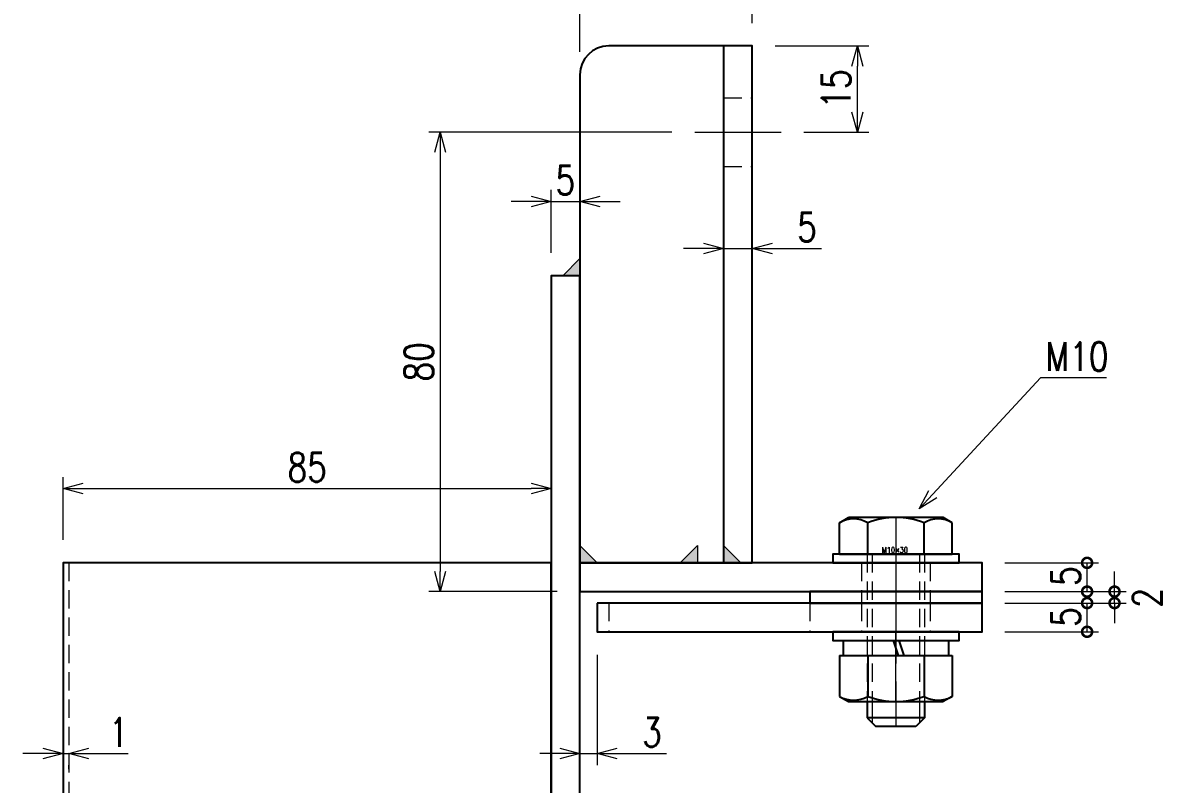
# Model space of a CAD drawing. Header units: millimetres. Extents: x 0 to 3072, y 0 to 1489.
# Drawn here: x 1438.9 to 1638, y 163.3 to 295.9 of the extents above; entities that cross this region are included whole.
import ezdxf

# ---------------------------------------------------------------- set-up
doc = ezdxf.new("R2010")
doc.units = ezdxf.units.MM
doc.linetypes.add('CENTER2', pattern=[28.574999999999996, 19.05, -3.174999999999999, 3.174999999999999, -3.174999999999999])
doc.linetypes.add('HIDDEN2', pattern=[4.7624999999999975, 3.174999999999999, -1.587499999999999])
for name, color, linetype, lineweight in [('01_外形線', 7, 'Continuous', 25), ('02_細線', 5, 'Continuous', 13), ('03_かくれ線', 6, 'HIDDEN2', 13), ('04_中心線', 1, 'CENTER2', 9), ('07_寸法線', 3, 'Continuous', 9), ('08_ハッチング', 5, 'Continuous', 13)]:
    doc.layers.add(name, color=color, linetype=linetype, lineweight=lineweight)
doc.styles.add('寸法用', font='simplex.shx', dxfattribs={"width": 0.8, "bigfont": '@extfont2.shx'})
doc.dimstyles.new('機械製図用', dxfattribs={"dimtxt": 3.5, "dimasz": 3.5, "dimexe": 2, "dimexo": 0, "dimgap": 1.199999999999999, "dimtad": 1, "dimdsep": 46, "dimtxsty": '寸法用', "dimblk": 'OPEN30', "dimcen": 0, "dimclrd": 256, "dimclre": 256, "dimclrt": 7, "dimazin": 2, "dimtm": 1e-09, "dimtfac": 0.75, "dimtmove": 0, "dimatfit": 3, "dimldrblk": 'OPEN30', "dimfxl": 1, "dimlwd": -1, "dimlwe": -1, "dimarcsym": 0})
doc.dimstyles.new('機械製図用$3', dxfattribs={"dimtxt": 3.5, "dimasz": 3.5, "dimexe": 2, "dimexo": 0, "dimgap": 1.199999999999999, "dimtad": 1, "dimtih": 1, "dimtoh": 1, "dimdsep": 46, "dimtxsty": '寸法用', "dimblk": 'OPEN30', "dimcen": 0, "dimsd1": 1, "dimclrd": 256, "dimclre": 256, "dimclrt": 7, "dimazin": 2, "dimtm": 1e-09, "dimtfac": 0.75, "dimtofl": 0, "dimtmove": 0, "dimatfit": 3, "dimldrblk": 'OPEN30', "dimfxl": 1, "dimlwd": -1, "dimlwe": -1, "dimarcsym": 0})

# ---------------------------------------------------------------- blocks, each defined once
blk = doc.blocks.new('_Open30')
at = {"color": 0, "linetype": 'ByBlock', "lineweight": -2}
for p, q in [((-1, 0.26794919), (0, 0)), ((0, 0), (-1, -0.26794919)), ((0, 0), (-1, 0))]:
    blk.add_line(p, q, dxfattribs=at)
blk = doc.blocks.new('*D60')
at = {"layer": '07_寸法線', "transparency": 16777216}
for p, q in [((1535.942777143259, 290.8598334667945), (1535.942777143259, 301.7937798096664)), ((1565.942777143259, 295.8598334667944), (1565.942777143259, 301.7937798096664)), ((1539.442777143259, 299.7937798096664), (1562.442777143259, 299.7937798096664))]:
    blk.add_line(p, q, dxfattribs=at)
at = {"layer": 'Defpoints', "color": 0, "transparency": 16777216}
for p in [(1565.942777143259, 299.7937798096664), (1565.942777143259, 291.8598334667944), (1535.942777143259, 286.8598334667945)]:
    blk.add_point(p, dxfattribs=at)
at = {"layer": '07_寸法線', "transparency": 16777216, "xscale": 3.5, "yscale": 3.5, "zscale": 3.5, "rotation": 180}
blk.add_blockref('_Open30', (1535.942777143259, 299.7937798096664), dxfattribs=at)
at = {"layer": '07_寸法線', "transparency": 16777216, "xscale": 3.5, "yscale": 3.5, "zscale": 3.5}
blk.add_blockref('_Open30', (1565.942777143259, 299.7937798096664), dxfattribs=at)
at = {"layer": '07_寸法線', "color": 7, "transparency": 16777216, "insert": (1550.942777143259, 303.4937798096664), "char_height": 5, "attachment_point": 5, "style": '寸法用'}
blk.add_mtext('30', dxfattribs=at)
blk = doc.blocks.new('*D61')
at = {"layer": '07_寸法線', "transparency": 16777216}
for p, q in [((1530.942777143259, 255.8598334667945), (1530.942777143259, 266.7937798096664)), ((1535.942777143259, 260.8598334667943), (1535.942777143259, 266.7937798096664)), ((1527.442777143259, 264.7937798096664), (1523.942777143259, 264.7937798096664)), ((1530.942777143259, 264.7937798096664), (1535.942777143259, 264.7937798096664)), ((1539.442777143259, 264.7937798096664), (1542.942777143259, 264.7937798096664))]:
    blk.add_line(p, q, dxfattribs=at)
at = {"layer": 'Defpoints', "color": 0, "transparency": 16777216}
for p in [(1535.942777143259, 264.7937798096664), (1535.942777143259, 256.8598334667943), (1530.942777143259, 251.8598334667945)]:
    blk.add_point(p, dxfattribs=at)
at = {"layer": '07_寸法線', "transparency": 16777216, "xscale": 3.5, "yscale": 3.5, "zscale": 3.5}
blk.add_blockref('_Open30', (1530.942777143259, 264.7937798096664), dxfattribs=at)
at = {"layer": '07_寸法線', "transparency": 16777216, "xscale": 3.5, "yscale": 3.5, "zscale": 3.5, "rotation": 180}
blk.add_blockref('_Open30', (1535.942777143259, 264.7937798096664), dxfattribs=at)
at = {"layer": '07_寸法線', "color": 7, "transparency": 16777216, "insert": (1533.407052598918, 268.4937798096664), "char_height": 5, "attachment_point": 5, "style": '寸法用'}
blk.add_mtext('5', dxfattribs=at)
blk = doc.blocks.new('*D62')
at = {"layer": '07_寸法線', "transparency": 16777216}
for p, q in [((1445.942777143259, 205.8598334667945), (1445.942777143259, 216.7937798096664)), ((1530.942777143259, 205.8598334667943), (1530.942777143259, 216.7937798096664)), ((1449.442777143259, 214.7937798096664), (1527.442777143259, 214.7937798096664))]:
    blk.add_line(p, q, dxfattribs=at)
at = {"layer": 'Defpoints', "color": 0, "transparency": 16777216}
for p in [(1530.942777143259, 214.7937798096664), (1445.942777143259, 201.8598334667945), (1530.942777143259, 201.8598334667943)]:
    blk.add_point(p, dxfattribs=at)
at = {"layer": '07_寸法線', "transparency": 16777216, "xscale": 3.5, "yscale": 3.5, "zscale": 3.5, "rotation": 180}
blk.add_blockref('_Open30', (1445.942777143259, 214.7937798096664), dxfattribs=at)
at = {"layer": '07_寸法線', "transparency": 16777216, "xscale": 3.5, "yscale": 3.5, "zscale": 3.5}
blk.add_blockref('_Open30', (1530.942777143259, 214.7937798096664), dxfattribs=at)
at = {"layer": '07_寸法線', "color": 7, "transparency": 16777216, "insert": (1488.442777143259, 218.4937798096664), "char_height": 5, "attachment_point": 5, "style": '寸法用'}
blk.add_mtext('85', dxfattribs=at)
blk = doc.blocks.new('*D63')
at = {"layer": '07_寸法線', "transparency": 16777216}
for p, q in [((1569.94277714326, 291.8598334667944), (1586.240193948031, 291.8598334667944)), ((1584.240193948031, 280.3598334667948), (1584.240193948031, 288.3598334667944)), ((1574.94277714326, 276.8598334667948), (1586.240193948031, 276.8598334667948))]:
    blk.add_line(p, q, dxfattribs=at)
at = {"layer": 'Defpoints', "color": 0, "transparency": 16777216}
for p in [(1565.94277714326, 291.8598334667944), (1584.240193948031, 291.8598334667944), (1570.94277714326, 276.8598334667948)]:
    blk.add_point(p, dxfattribs=at)
at = {"layer": '07_寸法線', "transparency": 16777216, "xscale": 3.5, "yscale": 3.5, "zscale": 3.5}
for p, rotation in [((1584.240193948031, 291.8598334667944), 90), ((1584.240193948031, 276.8598334667948), 270)]:
    blk.add_blockref('_Open30', p, dxfattribs=dict(at, rotation=rotation))
at = {"layer": '07_寸法線', "color": 7, "transparency": 16777216, "insert": (1580.540193948031, 284.3598334667941), "char_height": 5, "attachment_point": 5, "rotation": 90, "style": '寸法用'}
blk.add_mtext('15', dxfattribs=at)
blk = doc.blocks.new('_DotSmall')
at = {"color": 0, "linetype": 'ByBlock', "const_width": 0.5}
blk.add_lwpolyline([(-0.0625, 0, 1), (0.0625, 0, 1)], format="xyb", close=True, dxfattribs=at)
blk = doc.blocks.new('*D64')
at = {"layer": '07_寸法線', "transparency": 16777216}
for p, q in [((1609.94277714326, 201.8598334667944), (1626.240193948032, 201.8598334667944)), ((1624.240193948032, 196.8598334667944), (1624.240193948032, 201.8598334667944)), ((1609.94277714326, 196.8598334667944), (1626.240193948032, 196.8598334667944))]:
    blk.add_line(p, q, dxfattribs=at)
at = {"layer": 'Defpoints', "color": 0, "transparency": 16777216}
for p in [(1605.94277714326, 201.8598334667944), (1624.240193948032, 201.8598334667944), (1605.94277714326, 196.8598334667944)]:
    blk.add_point(p, dxfattribs=at)
at = {"layer": '07_寸法線', "transparency": 16777216, "xscale": 3.5, "yscale": 3.5, "zscale": 3.5}
for p, rotation in [((1624.240193948032, 201.8598334667944), 90), ((1624.240193948032, 196.8598334667944), 270)]:
    blk.add_blockref('_DotSmall', p, dxfattribs=dict(at, rotation=rotation))
at = {"layer": '07_寸法線', "color": 7, "transparency": 16777216, "insert": (1620.54019394803, 199.5552563039655), "char_height": 5, "attachment_point": 5, "rotation": 90, "style": '寸法用'}
blk.add_mtext('5', dxfattribs=at)
blk = doc.blocks.new('*D65')
at = {"layer": '07_寸法線', "transparency": 16777216}
for p, q in [((1609.94277714326, 194.8598334667944), (1626.240193948033, 194.8598334667944)), ((1624.240193948033, 189.8598334667943), (1624.240193948033, 194.8598334667944)), ((1609.94277714326, 189.8598334667943), (1626.240193948033, 189.8598334667943))]:
    blk.add_line(p, q, dxfattribs=at)
at = {"layer": 'Defpoints', "color": 0, "transparency": 16777216}
for p in [(1605.94277714326, 194.8598334667944), (1624.240193948033, 194.8598334667944), (1605.94277714326, 189.8598334667943)]:
    blk.add_point(p, dxfattribs=at)
at = {"layer": '07_寸法線', "transparency": 16777216, "xscale": 3.5, "yscale": 3.5, "zscale": 3.5}
for p, rotation in [((1624.240193948033, 194.8598334667944), 90), ((1624.240193948033, 189.8598334667943), 270)]:
    blk.add_blockref('_DotSmall', p, dxfattribs=dict(at, rotation=rotation))
at = {"layer": '07_寸法線', "color": 7, "transparency": 16777216, "insert": (1620.54019394803, 192.4294814358273), "char_height": 5, "attachment_point": 5, "rotation": 90, "style": '寸法用'}
blk.add_mtext('5', dxfattribs=at)
blk = doc.blocks.new('*D67')
at = {"layer": '07_寸法線', "transparency": 16777216}
for p, q in [((1629.013234061915, 196.8598334667944), (1629.013234061915, 200.3598334667944)), ((1609.94277714326, 196.8598334667944), (1631.013234061915, 196.8598334667944)), ((1629.013234061915, 194.8598334667944), (1629.013234061915, 196.8598334667944)), ((1609.94277714326, 194.8598334667944), (1631.013234061915, 194.8598334667944)), ((1629.013234061915, 194.8598334667944), (1629.013234061915, 191.3598334667944))]:
    blk.add_line(p, q, dxfattribs=at)
at = {"layer": 'Defpoints', "color": 0, "transparency": 16777216}
for p in [(1605.94277714326, 196.8598334667944), (1629.013234061915, 196.8598334667944), (1605.94277714326, 194.8598334667944)]:
    blk.add_point(p, dxfattribs=at)
at = {"layer": '07_寸法線', "transparency": 16777216, "xscale": 3.5, "yscale": 3.5, "zscale": 3.5}
for p, rotation in [((1629.013234061915, 196.8598334667944), 270), ((1629.013234061915, 194.8598334667944), 90)]:
    blk.add_blockref('_DotSmall', p, dxfattribs=dict(at, rotation=rotation))
at = {"layer": '07_寸法線', "color": 7, "transparency": 16777216, "insert": (1634.717397608528, 195.7752100210473), "char_height": 5, "attachment_point": 5, "rotation": 90, "style": '寸法用'}
blk.add_mtext('2', dxfattribs=at)
blk = doc.blocks.new('*D68')
at = {"layer": '07_寸法線', "transparency": 16777216}
for p, q in [((1538.942777143259, 185.8598334667943), (1538.942777143259, 166.652959187717)), ((1535.942777143259, 176.779909756382), (1535.942777143259, 166.652959187717)), ((1532.442777143259, 168.652959187717), (1528.942777143259, 168.652959187717)), ((1535.942777143259, 168.652959187717), (1538.942777143259, 168.652959187717)), ((1542.442777143259, 168.652959187717), (1551.009443809926, 168.652959187717))]:
    blk.add_line(p, q, dxfattribs=at)
at = {"layer": 'Defpoints', "color": 0, "transparency": 16777216}
for p in [(1538.942777143259, 189.8598334667943), (1535.942777143259, 180.779909756382), (1538.942777143259, 168.652959187717)]:
    blk.add_point(p, dxfattribs=at)
at = {"layer": '07_寸法線', "transparency": 16777216, "xscale": 3.5, "yscale": 3.5, "zscale": 3.5}
blk.add_blockref('_Open30', (1535.942777143259, 168.652959187717), dxfattribs=at)
at = {"layer": '07_寸法線', "transparency": 16777216, "xscale": 3.5, "yscale": 3.5, "zscale": 3.5, "rotation": 180}
blk.add_blockref('_Open30', (1538.942777143259, 168.652959187717), dxfattribs=at)
at = {"layer": '07_寸法線', "color": 7, "transparency": 16777216, "insert": (1548.476110476593, 172.352959187717), "char_height": 5, "attachment_point": 5, "style": '寸法用'}
blk.add_mtext('3', dxfattribs=at)
blk = doc.blocks.new('*D70')
at = {"layer": '07_寸法線', "transparency": 16777216}
for p, q in [((1445.942777143259, 176.779909756382), (1445.942777143259, 166.652959187717)), ((1442.442777143259, 168.652959187717), (1438.942777143259, 168.652959187717)), ((1445.942777143259, 168.652959187717), (1446.942777143259, 168.652959187717)), ((1450.442777143259, 168.652959187717), (1457.295158095641, 168.652959187717)), ((1446.942777143259, 165.9652508524578), (1446.942777143259, 166.652959187717))]:
    blk.add_line(p, q, dxfattribs=at)
at = {"layer": 'Defpoints', "color": 0, "transparency": 16777216}
for p in [(1445.942777143259, 180.779909756382), (1446.942777143259, 169.9652508524578), (1446.942777143259, 168.652959187717)]:
    blk.add_point(p, dxfattribs=at)
at = {"layer": '07_寸法線', "transparency": 16777216, "xscale": 3.5, "yscale": 3.5, "zscale": 3.5}
blk.add_blockref('_Open30', (1445.942777143259, 168.652959187717), dxfattribs=at)
at = {"layer": '07_寸法線', "transparency": 16777216, "xscale": 3.5, "yscale": 3.5, "zscale": 3.5, "rotation": 180}
blk.add_blockref('_Open30', (1446.942777143259, 168.652959187717), dxfattribs=at)
at = {"layer": '07_寸法線', "color": 7, "transparency": 16777216, "insert": (1455.61896761945, 172.352959187717), "char_height": 5, "attachment_point": 5, "style": '寸法用'}
blk.add_mtext('1', dxfattribs=at)
blk = doc.blocks.new('*D71')
at = {"layer": '07_寸法線', "transparency": 16777216}
for p, q in [((1616.151217156317, 234.0750702204948), (1597.39841448913, 213.8293920222978)), ((1627.636931442032, 234.0750702204949), (1616.151217156317, 234.0750702204948))]:
    blk.add_line(p, q, dxfattribs=at)
at = {"layer": 'Defpoints', "color": 0, "transparency": 16777216}
for p in [(1595.020021782757, 211.2616599229017), (1586.865532503762, 202.4580070106863)]:
    blk.add_point(p, dxfattribs=at)
at = {"layer": '07_寸法線', "transparency": 16777216, "xscale": 3.5, "yscale": 3.5, "zscale": 3.5, "rotation": 227.1922321398246}
blk.add_blockref('_Open30', (1595.020021782757, 211.2616599229017), dxfattribs=at)
at = {"layer": '07_寸法線', "color": 7, "transparency": 16777216, "insert": (1622.494074299175, 237.7750702204948), "char_height": 5, "attachment_point": 5, "style": '寸法用'}
blk.add_mtext('M10', dxfattribs=at)
blk = doc.blocks.new('*D72')
at = {"layer": '07_寸法線', "transparency": 16777216}
for p, q in [((1551.94277714326, 276.8598334667944), (1509.609019944442, 276.8598334667944)), ((1511.609019944442, 273.3598334667944), (1511.609019944442, 200.3598334667944)), ((1531.94277714326, 196.8598334667944), (1509.609019944442, 196.8598334667944))]:
    blk.add_line(p, q, dxfattribs=at)
at = {"layer": 'Defpoints', "color": 0, "transparency": 16777216}
for p in [(1555.94277714326, 276.8598334667944), (1511.609019944442, 196.8598334667944), (1535.94277714326, 196.8598334667944)]:
    blk.add_point(p, dxfattribs=at)
at = {"layer": '07_寸法線', "transparency": 16777216, "xscale": 3.5, "yscale": 3.5, "zscale": 3.5}
for p, rotation in [((1511.609019944442, 276.8598334667944), 90), ((1511.609019944442, 196.8598334667944), 270)]:
    blk.add_blockref('_Open30', p, dxfattribs=dict(at, rotation=rotation))
at = {"layer": '07_寸法線', "color": 7, "transparency": 16777216, "insert": (1507.909019944441, 236.8598334667939), "char_height": 5, "attachment_point": 5, "rotation": 90, "style": '寸法用'}
blk.add_mtext('80', dxfattribs=at)
blk = doc.blocks.new('*D73')
at = {"layer": '07_寸法線', "transparency": 16777216}
for p, q in [((1560.942777143259, 247.6799332673675), (1560.942777143259, 258.6138796102393)), ((1565.942777143259, 252.6799332673672), (1565.942777143259, 258.6138796102393)), ((1557.442777143259, 256.6138796102393), (1553.942777143259, 256.6138796102393)), ((1560.942777143259, 256.6138796102393), (1565.942777143259, 256.6138796102393)), ((1569.442777143259, 256.6138796102393), (1578.009443809926, 256.6138796102393))]:
    blk.add_line(p, q, dxfattribs=at)
at = {"layer": 'Defpoints', "color": 0, "transparency": 16777216}
for p in [(1565.942777143259, 256.6138796102393), (1565.942777143259, 248.6799332673672), (1560.942777143259, 243.6799332673675)]:
    blk.add_point(p, dxfattribs=at)
at = {"layer": '07_寸法線', "transparency": 16777216, "xscale": 3.5, "yscale": 3.5, "zscale": 3.5}
blk.add_blockref('_Open30', (1560.942777143259, 256.6138796102393), dxfattribs=at)
at = {"layer": '07_寸法線', "transparency": 16777216, "xscale": 3.5, "yscale": 3.5, "zscale": 3.5, "rotation": 180}
blk.add_blockref('_Open30', (1565.942777143259, 256.6138796102393), dxfattribs=at)
at = {"layer": '07_寸法線', "color": 7, "transparency": 16777216, "insert": (1575.476110476593, 260.3138796102393), "char_height": 5, "attachment_point": 5, "style": '寸法用'}
blk.add_mtext('5', dxfattribs=at)

msp = doc.modelspace()

# ---------------------------------------------------------------- hatches: boundary and pattern name
at = {"layer": '01_外形線'}
h = msp.add_hatch(color=3, dxfattribs=at)
h.dxf.hatch_style = 1
h.paths.add_polyline_path([(1532.942777143259, 251.8598334667943), (1535.942777143259, 251.8598334667943), (1535.942777143259, 254.8598334667943)])
h = msp.add_hatch(color=3, dxfattribs=at)
h.dxf.hatch_style = 1
h.paths.add_polyline_path([(1535.942777143259, 204.8598334667943), (1535.942777143259, 201.8598334667943), (1538.942777143259, 201.8598334667943)])
h = msp.add_hatch(color=3, dxfattribs=at)
h.dxf.hatch_style = 1
h.paths.add_polyline_path([(1553.404953776414, 201.8598334667943), (1556.404953776414, 201.8598334667943), (1556.404953776414, 204.8598334667943)])
h = msp.add_hatch(color=3, dxfattribs=at)
h.dxf.hatch_style = 1
h.paths.add_polyline_path([(1560.942777143259, 204.8598334667943), (1560.942777143259, 201.8598334667943), (1563.942777143259, 201.8598334667943)])

# ---------------------------------------------------------------- linework, layer by layer
msp.add_line((1560.942777143259, 291.8598334667943), (1560.942777143259, 201.8598334667943), dxfattribs=at)
msp.add_lwpolyline([(1535.942777143259, 201.8598334667943), (1565.942777143259, 201.8598334667943), (1565.942777143259, 291.8598334667943), (1540.942777143259, 291.8598334667943, 0.414213562373095), (1535.942777143259, 286.8598334667943)], format="xyb", close=True, dxfattribs=at)
for points in [[(1530.942777143259, 91.85983346679427), (1535.942777143259, 91.85983346679427), (1535.942777143259, 251.8598334667943), (1530.942777143259, 251.8598334667943)], [(1445.942777143259, 91.85983346679427), (1530.942777143259, 91.85983346679427), (1530.942777143259, 201.8598334667943), (1445.942777143259, 201.8598334667943)], [(1535.942777143259, 196.8598334667943), (1605.942777143259, 196.8598334667943), (1605.942777143259, 201.8598334667943), (1535.942777143259, 201.8598334667943)], [(1575.942777143259, 196.8598334667943), (1575.942777143259, 194.8598334667943), (1605.942777143259, 194.8598334667943), (1605.942777143259, 196.8598334667943)], [(1538.942777143259, 194.8598334667943), (1538.942777143259, 189.8598334667943), (1605.942777143259, 189.8598334667943), (1605.942777143259, 194.8598334667943)]]:
    msp.add_lwpolyline(points, close=True, dxfattribs=at)
at = {"layer": '01_外形線', "transparency": 33554559}
for points in [[(1581.127827143259, 208.8563095842867), (1582.692777143259, 209.7598334667885)], [(1599.192777143259, 209.7598334667885), (1582.692777143259, 209.7598334667885)], [(1600.757727143259, 208.8563095842867), (1599.192777143259, 209.7598334667885)], [(1581.127827143259, 203.3598334667943), (1581.127827143259, 208.8563095842867)], [(1586.035302143259, 203.3598334667943), (1586.035302143259, 208.8563095842867)], [(1595.850252143259, 203.3598334667943), (1595.850252143259, 208.8563095842867)], [(1600.757727143259, 203.3598334667943), (1600.757727143259, 208.8563095842867)], [(1581.127827143259, 203.3598334667943), (1600.757727143259, 203.3598334667943)], [(1581.742777143263, 188.3598334667943), (1590.442777143259, 188.3598334667943)], [(1581.742777143263, 188.3598334667943), (1581.742777143263, 185.7098334667946)], [(1590.442777143259, 188.3598334667943), (1591.352702728931, 185.7098334667946)], [(1591.44277714326, 188.3598334667943), (1600.142777143272, 188.3598334667943)], [(1591.44277714326, 188.3598334667943), (1592.352702728931, 185.7098334667946)], [(1600.142777143272, 185.7098334667946), (1600.142777143272, 188.3598334667943)], [(1581.12782714326, 185.7098334667946), (1600.757727143259, 185.7098334667946)], [(1581.12782714326, 185.7098334667946), (1581.12782714326, 178.6133573492928)], [(1581.742777143263, 185.7098334667946), (1591.352702728931, 185.7098334667946)], [(1586.035302143259, 185.7098334667946), (1586.035302143259, 178.6133573492928)], [(1592.352702728931, 185.7098334667946), (1600.142777143272, 185.7098334667946)], [(1595.85025214326, 185.7098334667946), (1595.85025214326, 178.6133573492928)], [(1600.757727143259, 185.7098334667946), (1600.757727143259, 178.6133573492928)], [(1581.12782714326, 178.6133573492928), (1582.692777143259, 177.7098334667946)], [(1582.692777143259, 177.7098334667946), (1599.19277714326, 177.7098334667946)], [(1585.942777143259, 177.7098334667946), (1585.942777143259, 174.8598334667943)], [(1595.94277714326, 177.7098334667946), (1595.94277714326, 174.8598334667943)], [(1600.757727143259, 178.6133573492928), (1599.19277714326, 177.7098334667946)], [(1585.942777143259, 174.8598334667943), (1587.442777143259, 173.3598334667943)], [(1595.942777143259, 174.8598334667943), (1585.942777143259, 174.8598334667943)], [(1594.442777143259, 173.3598334667943), (1587.442777143259, 173.3598334667943)], [(1595.942777143259, 174.8598334667943), (1594.442777143259, 173.3598334667943)]]:
    msp.add_lwpolyline(points, dxfattribs=at)
for points in [[(1586.035302187195, 208.8563096603714, 0.267949108119595), (1581.127827099307, 208.8563096603714)], [(1595.850252148306, 208.856309597478, 0.1841117618288463), (1586.035302138213, 208.856309597478)], [(1600.757727187195, 208.8563096603714, 0.267949108119595), (1595.850252099307, 208.8563096603714)], [(1581.127827099308, 178.6133572732126, 0.267949108119595), (1586.035302187197, 178.6133572732126)], [(1586.035302138212, 178.6133573361051, 0.1841117618288463), (1595.850252148306, 178.6133573361051)], [(1595.850252099308, 178.6133572732126, 0.267949108119595), (1600.757727187196, 178.6133572732126)]]:
    msp.add_lwpolyline(points, format="xyb", dxfattribs=at)
for points in [[(1579.942777143259, 201.8598334667943), (1601.942777143259, 201.8598334667943), (1601.942777143259, 203.3598334667943), (1579.942777143259, 203.3598334667943)], [(1601.94277714326, 189.8598334667943), (1579.942777143259, 189.8598334667943), (1579.942777143259, 188.3598334667943), (1601.94277714326, 188.3598334667943)]]:
    msp.add_lwpolyline(points, close=True, dxfattribs=at)
at = {"layer": '02_細線', "transparency": 33554559}
for points in [[(1586.842777143253, 177.7098334667946), (1586.842777143253, 173.9598334667928)], [(1595.042777143266, 177.7098334667946), (1595.042777143266, 173.9598334667928)]]:
    msp.add_lwpolyline(points, dxfattribs=at)
at = {"layer": '03_かくれ線'}
for p, q in [((1560.942777143259, 282.8598334667943), (1565.942777143259, 282.8598334667943)), ((1560.942777143259, 270.8598334667943), (1565.942777143259, 270.8598334667943)), ((1446.942777143259, 201.8598334667943), (1446.942777143259, 91.85983346679427)), ((1584.942777143259, 201.8598334667943), (1584.942777143259, 196.8598334667943)), ((1596.942777143259, 201.8598334667943), (1596.942777143259, 196.8598334667943)), ((1584.942777143259, 196.8598334667943), (1584.942777143259, 194.8598334667943)), ((1596.942777143259, 196.8598334667943), (1596.942777143259, 194.8598334667943)), ((1540.942777143259, 194.8598334667943), (1540.942777143259, 189.8598334667943)), ((1575.942777143259, 194.8598334667943), (1575.942777143259, 189.8598334667943)), ((1584.942777143259, 194.8598334667943), (1584.942777143259, 189.8598334667943)), ((1596.942777143259, 194.8598334667943), (1596.942777143259, 189.8598334667943))]:
    msp.add_line(p, q, dxfattribs=at)
at = {"layer": '03_かくれ線', "transparency": 33554559}
for points in [[(1585.942777143259, 203.3598334667943), (1585.942777143259, 177.7098334667946)], [(1586.842777143269, 203.3598334667943), (1586.842777143269, 177.7098334667946)], [(1595.04277714325, 203.3598334667943), (1595.04277714325, 177.7098334667946)], [(1595.942777143259, 203.3598334667943), (1595.942777143259, 177.7098334667946)]]:
    msp.add_lwpolyline(points, dxfattribs=at)
at = {"layer": '04_中心線'}
for p, q in [((1555.942777143259, 276.8598334667943), (1570.942777143259, 276.8598334667943)), ((1590.942777143259, 206.8598334667943), (1590.942777143259, 191.8598334667943)), ((1590.942777143259, 198.8598334667943), (1590.942777143259, 192.8598334667943)), ((1590.942777143259, 197.3598334667943), (1590.942777143259, 187.3598334667943))]:
    msp.add_line(p, q, dxfattribs=at)
at = {"layer": '04_中心線', "transparency": 33554559}
for points in [[(1590.942777143259, 209.7598334667885), (1590.942777143259, 173.3598334667943)], [(1590.942777143259, 188.3598334667943), (1590.942777143259, 189.8598334667943)], [(1590.942777143259, 185.7098334667946), (1590.942777143259, 188.3598334667943)], [(1590.942777143259, 177.7098334667946), (1590.942777143259, 185.7098334667946)]]:
    msp.add_lwpolyline(points, dxfattribs=at)
at = {"layer": '08_ハッチング'}
for points in [[(1535.942777143259, 251.8598334667943), (1535.942777143259, 254.8598334667943), (1532.942777143259, 251.8598334667943), (1535.942777143259, 251.8598334667943)], [(1535.942777143259, 201.8598334667943), (1538.942777143259, 201.8598334667943), (1535.942777143259, 204.8598334667943), (1535.942777143259, 201.8598334667943)], [(1556.404953776414, 201.8598334667943), (1553.404953776414, 201.8598334667943), (1556.404953776414, 204.8598334667943), (1556.404953776414, 201.8598334667943)], [(1560.942777143259, 201.8598334667943), (1563.942777143259, 201.8598334667943), (1560.942777143259, 204.8598334667943), (1560.942777143259, 201.8598334667943)]]:
    msp.add_lwpolyline(points, dxfattribs=at)

# ---------------------------------------------------------------- texts
at = {"layer": '03_かくれ線', "transparency": 33554559, "style": '寸法用', "width": 0.8}
msp.add_text('M10×30', height=1, dxfattribs=at).set_placement((1588.482973163466, 203.6098334667943))

# ---------------------------------------------------------------- dimensions: what is measured, and where the dimension line sits
at = {"layer": '07_寸法線'}
for base, p1, p2, picture, middle in [((1565.942777143259, 299.7937798096664), (1535.942777143259, 286.8598334667945), (1565.942777143259, 291.8598334667944), '*D60', (1550.942777143259, 303.4937798096664)), ((1565.942777143259, 256.6138796102393), (1560.942777143259, 243.6799332673675), (1565.942777143259, 248.6799332673672), '*D73', (1575.476110476593, 260.3138796102393)), ((1530.942777143259, 214.7937798096664), (1445.942777143259, 201.8598334667945), (1530.942777143259, 201.8598334667943), '*D62', (1488.442777143259, 218.4937798096664)), ((1538.942777143259, 168.652959187717), (1535.942777143259, 180.779909756382), (1538.942777143259, 189.8598334667943), '*D68', (1548.476110476593, 172.352959187717)), ((1446.942777143259, 168.652959187717), (1445.942777143259, 180.779909756382), (1446.942777143259, 169.9652508524578), '*D70', (1455.61896761945, 172.352959187717))]:
    dim = msp.add_linear_dim(base=base, p1=p1, p2=p2, dimstyle='機械製図用', override={"dimtxt": 5, "dimexo": 4}, dxfattribs=at)
    dim.commit()
    dim.dimension.update_dxf_attribs({"geometry": picture, "text_midpoint": middle})
for base, p1, p2, picture, middle in [((1584.240193948031, 291.8598334667944), (1570.942777143259, 276.8598334667947), (1565.942777143259, 291.8598334667943), '*D63', (1580.540193948031, 284.3598334667941)), ((1511.609019944442, 196.8598334667944), (1555.942777143259, 276.8598334667943), (1535.942777143259, 196.8598334667943), '*D72', (1507.909019944441, 236.8598334667939))]:
    dim = msp.add_linear_dim(base=base, p1=p1, p2=p2, angle=90, dimstyle='機械製図用', override={"dimtxt": 5, "dimexo": 4}, dxfattribs=at)
    dim.commit()
    dim.dimension.update_dxf_attribs({"geometry": picture, "text_midpoint": middle})
dim = msp.add_linear_dim(base=(1535.942777143259, 264.7937798096664), p1=(1530.942777143259, 251.8598334667945), p2=(1535.942777143259, 256.8598334667943), dimstyle='機械製図用', override={"dimtxt": 5, "dimexo": 4, "dimtmove": 2}, dxfattribs=at)
dim.commit()
dim.dimension.update_dxf_attribs({"geometry": '*D61', "text_midpoint": (1533.407052598918, 268.4937798096664), "dimtype": 160})
dim = msp.add_diameter_dim_2p(p1=(1586.865532503762, 202.4580070106863), p2=(1595.020021782757, 211.2616599229017), text='M10', dimstyle='機械製図用$3', override={"dimtxt": 5}, dxfattribs=at)
dim.commit()
dim.dimension.update_dxf_attribs({"geometry": '*D71', "text_midpoint": (1622.494074299175, 234.0750702204948), "dimtype": 163})
for base, p1, p2, picture, middle in [((1624.240193948032, 201.8598334667944), (1605.942777143259, 196.8598334667943), (1605.942777143259, 201.8598334667943), '*D64', (1620.54019394803, 199.5552563039655)), ((1629.013234061915, 196.8598334667944), (1605.942777143259, 194.8598334667943), (1605.942777143259, 196.8598334667943), '*D67', (1634.717397608528, 195.7752100210473)), ((1624.240193948033, 194.8598334667944), (1605.942777143259, 189.8598334667943), (1605.942777143259, 194.8598334667943), '*D65', (1620.54019394803, 192.4294814358273))]:
    dim = msp.add_linear_dim(base=base, p1=p1, p2=p2, angle=90, dimstyle='機械製図用', override={"dimtxt": 5, "dimexo": 4, "dimblk1": 'DotSmall', "dimblk2": 'DotSmall', "dimsah": 1, "dimtmove": 2}, dxfattribs=at)
    dim.commit()
    dim.dimension.update_dxf_attribs({"geometry": picture, "text_midpoint": middle, "dimtype": 160})

doc.saveas('drawing.dxf')
